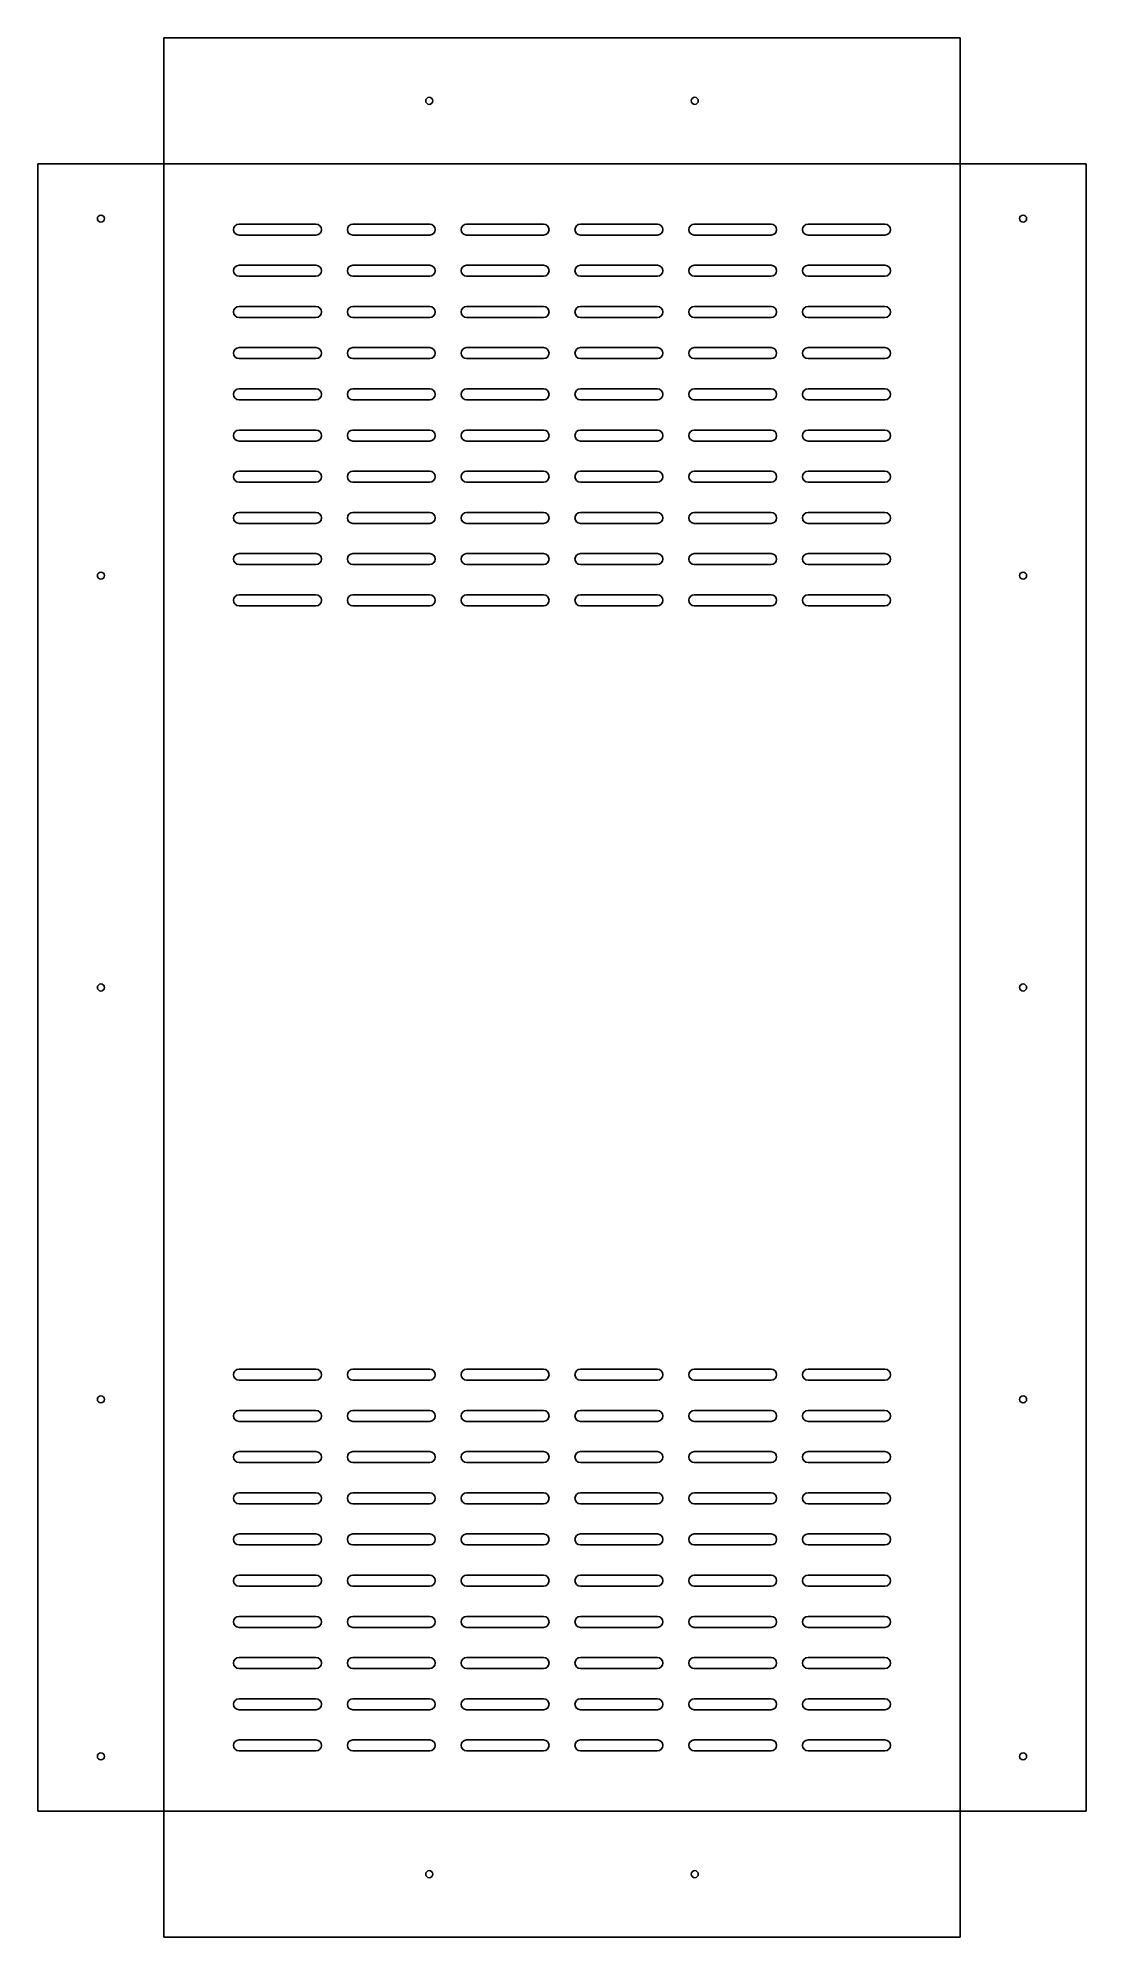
# Model space of a CAD drawing. Header units: inches. Extents: x 0 to 19.1, y 0 to 34.6.
import ezdxf

# ---------------------------------------------------------------- set-up
doc = ezdxf.new("R2010")
doc.units = ezdxf.units.IN
doc.header["$MEASUREMENT"] = 0
doc.layers.add('BEND', color=1, linetype='CONTINUOUS')
doc.layers.add('CUT', color=7, linetype='CONTINUOUS')

msp = doc.modelspace()

# ---------------------------------------------------------------- linework, layer by layer
at = {"layer": 'BEND'}
for p, q in [((2.28852, 32.28852), (16.78852, 32.28852)), ((2.28852, 2.28852), (2.28852, 32.28852)), ((16.78852, 2.28852), (16.78852, 32.28852)), ((2.28852, 2.28852), (16.78852, 2.28852))]:
    msp.add_line(p, q, dxfattribs=at)
at = {"layer": 'CUT'}
for p, q in [((16.78852, 34.57705), (2.28852, 34.57705)), ((2.28852, 34.57705), (2.28852, 32.28852)), ((16.78852, 32.28852), (16.78852, 34.57705)), ((2.28852, 32.28852), (0, 32.28852)), ((0, 32.28852), (0, 2.28852)), ((19.07705, 32.28852), (16.78852, 32.28852)), ((19.07705, 2.28852), (19.07705, 32.28852)), ((3.65995, 31.18852), (5.05995, 31.18852)), ((5.73138, 31.18852), (7.13138, 31.18852)), ((7.80281, 31.18852), (9.20281, 31.18852)), ((9.87424, 31.18852), (11.27424, 31.18852)), ((11.94567, 31.18852), (13.34567, 31.18852)), ((14.01709, 31.18852), (15.41709, 31.18852)), ((5.05995, 30.98852), (3.65995, 30.98852)), ((7.13138, 30.98852), (5.73138, 30.98852)), ((9.20281, 30.98852), (7.80281, 30.98852)), ((11.27424, 30.98852), (9.87424, 30.98852)), ((13.34567, 30.98852), (11.94567, 30.98852)), ((15.41709, 30.98852), (14.01709, 30.98852)), ((3.65995, 30.43852), (5.05995, 30.43852)), ((5.73138, 30.43852), (7.13138, 30.43852)), ((7.80281, 30.43852), (9.20281, 30.43852)), ((9.87424, 30.43852), (11.27424, 30.43852)), ((11.94567, 30.43852), (13.34567, 30.43852)), ((14.01709, 30.43852), (15.41709, 30.43852)), ((5.05995, 30.23852), (3.65995, 30.23852)), ((7.13138, 30.23852), (5.73138, 30.23852)), ((9.20281, 30.23852), (7.80281, 30.23852)), ((11.27424, 30.23852), (9.87424, 30.23852)), ((13.34567, 30.23852), (11.94567, 30.23852)), ((15.41709, 30.23852), (14.01709, 30.23852)), ((3.65995, 29.68852), (5.05995, 29.68852)), ((5.05995, 29.48852), (3.65995, 29.48852)), ((5.73138, 29.68852), (7.13138, 29.68852)), ((7.13138, 29.48852), (5.73138, 29.48852)), ((7.80281, 29.68852), (9.20281, 29.68852)), ((9.20281, 29.48852), (7.80281, 29.48852)), ((9.87424, 29.68852), (11.27424, 29.68852)), ((11.27424, 29.48852), (9.87424, 29.48852)), ((11.94567, 29.68852), (13.34567, 29.68852)), ((13.34567, 29.48852), (11.94567, 29.48852)), ((14.01709, 29.68852), (15.41709, 29.68852)), ((15.41709, 29.48852), (14.01709, 29.48852)), ((3.65995, 28.93852), (5.05995, 28.93852)), ((5.05995, 28.73852), (3.65995, 28.73852)), ((5.73138, 28.93852), (7.13138, 28.93852)), ((7.13138, 28.73852), (5.73138, 28.73852)), ((7.80281, 28.93852), (9.20281, 28.93852)), ((9.20281, 28.73852), (7.80281, 28.73852)), ((9.87424, 28.93852), (11.27424, 28.93852)), ((11.27424, 28.73852), (9.87424, 28.73852)), ((11.94567, 28.93852), (13.34567, 28.93852)), ((13.34567, 28.73852), (11.94567, 28.73852)), ((14.01709, 28.93852), (15.41709, 28.93852)), ((15.41709, 28.73852), (14.01709, 28.73852)), ((3.65995, 28.18852), (5.05995, 28.18852)), ((5.73138, 28.18852), (7.13138, 28.18852)), ((7.80281, 28.18852), (9.20281, 28.18852)), ((9.87424, 28.18852), (11.27424, 28.18852)), ((11.94567, 28.18852), (13.34567, 28.18852)), ((14.01709, 28.18852), (15.41709, 28.18852)), ((5.05995, 27.98852), (3.65995, 27.98852)), ((7.13138, 27.98852), (5.73138, 27.98852)), ((9.20281, 27.98852), (7.80281, 27.98852)), ((11.27424, 27.98852), (9.87424, 27.98852)), ((13.34567, 27.98852), (11.94567, 27.98852)), ((15.41709, 27.98852), (14.01709, 27.98852)), ((3.65995, 27.43852), (5.05995, 27.43852)), ((5.73138, 27.43852), (7.13138, 27.43852)), ((7.80281, 27.43852), (9.20281, 27.43852)), ((9.87424, 27.43852), (11.27424, 27.43852)), ((11.94567, 27.43852), (13.34567, 27.43852)), ((14.01709, 27.43852), (15.41709, 27.43852)), ((5.05995, 27.23852), (3.65995, 27.23852)), ((7.13138, 27.23852), (5.73138, 27.23852)), ((9.20281, 27.23852), (7.80281, 27.23852)), ((11.27424, 27.23852), (9.87424, 27.23852)), ((13.34567, 27.23852), (11.94567, 27.23852)), ((15.41709, 27.23852), (14.01709, 27.23852)), ((3.65995, 26.68852), (5.05995, 26.68852)), ((5.73138, 26.68852), (7.13138, 26.68852)), ((7.80281, 26.68852), (9.20281, 26.68852)), ((9.87424, 26.68852), (11.27424, 26.68852)), ((11.94567, 26.68852), (13.34567, 26.68852)), ((14.01709, 26.68852), (15.41709, 26.68852)), ((5.05995, 26.48852), (3.65995, 26.48852)), ((7.13138, 26.48852), (5.73138, 26.48852)), ((9.20281, 26.48852), (7.80281, 26.48852)), ((11.27424, 26.48852), (9.87424, 26.48852)), ((13.34567, 26.48852), (11.94567, 26.48852)), ((15.41709, 26.48852), (14.01709, 26.48852)), ((3.65995, 25.93852), (5.05995, 25.93852)), ((5.73138, 25.93852), (7.13138, 25.93852)), ((7.80281, 25.93852), (9.20281, 25.93852)), ((9.87424, 25.93852), (11.27424, 25.93852)), ((11.94567, 25.93852), (13.34567, 25.93852)), ((14.01709, 25.93852), (15.41709, 25.93852)), ((5.05995, 25.73852), (3.65995, 25.73852)), ((7.13138, 25.73852), (5.73138, 25.73852)), ((9.20281, 25.73852), (7.80281, 25.73852)), ((11.27424, 25.73852), (9.87424, 25.73852)), ((13.34567, 25.73852), (11.94567, 25.73852)), ((15.41709, 25.73852), (14.01709, 25.73852)), ((3.65995, 25.18852), (5.05995, 25.18852)), ((5.05995, 24.98852), (3.65995, 24.98852)), ((5.73138, 25.18852), (7.13138, 25.18852)), ((7.13138, 24.98852), (5.73138, 24.98852)), ((7.80281, 25.18852), (9.20281, 25.18852)), ((9.20281, 24.98852), (7.80281, 24.98852)), ((9.87424, 25.18852), (11.27424, 25.18852)), ((11.27424, 24.98852), (9.87424, 24.98852)), ((11.94567, 25.18852), (13.34567, 25.18852)), ((13.34567, 24.98852), (11.94567, 24.98852)), ((14.01709, 25.18852), (15.41709, 25.18852)), ((15.41709, 24.98852), (14.01709, 24.98852)), ((3.65995, 24.43852), (5.05995, 24.43852)), ((5.05995, 24.23852), (3.65995, 24.23852)), ((5.73138, 24.43852), (7.13138, 24.43852)), ((7.13138, 24.23852), (5.73138, 24.23852)), ((7.80281, 24.43852), (9.20281, 24.43852)), ((9.20281, 24.23852), (7.80281, 24.23852)), ((9.87424, 24.43852), (11.27424, 24.43852)), ((11.27424, 24.23852), (9.87424, 24.23852)), ((11.94567, 24.43852), (13.34567, 24.43852)), ((13.34567, 24.23852), (11.94567, 24.23852)), ((14.01709, 24.43852), (15.41709, 24.43852)), ((15.41709, 24.23852), (14.01709, 24.23852)), ((3.65995, 10.33852), (5.05995, 10.33852)), ((5.05995, 10.13852), (3.65995, 10.13852)), ((5.73138, 10.33852), (7.13138, 10.33852)), ((7.13138, 10.13852), (5.73138, 10.13852)), ((7.80281, 10.33852), (9.20281, 10.33852)), ((9.20281, 10.13852), (7.80281, 10.13852)), ((9.87424, 10.33852), (11.27424, 10.33852)), ((11.27424, 10.13852), (9.87424, 10.13852)), ((11.94567, 10.33852), (13.34567, 10.33852)), ((13.34567, 10.13852), (11.94567, 10.13852)), ((14.01709, 10.33852), (15.41709, 10.33852)), ((15.41709, 10.13852), (14.01709, 10.13852)), ((3.65995, 9.58852), (5.05995, 9.58852)), ((5.05995, 9.38852), (3.65995, 9.38852)), ((5.73138, 9.58852), (7.13138, 9.58852)), ((7.13138, 9.38852), (5.73138, 9.38852)), ((7.80281, 9.58852), (9.20281, 9.58852)), ((9.20281, 9.38852), (7.80281, 9.38852)), ((9.87424, 9.58852), (11.27424, 9.58852)), ((11.27424, 9.38852), (9.87424, 9.38852)), ((11.94567, 9.58852), (13.34567, 9.58852)), ((13.34567, 9.38852), (11.94567, 9.38852)), ((14.01709, 9.58852), (15.41709, 9.58852)), ((15.41709, 9.38852), (14.01709, 9.38852)), ((3.65995, 8.83852), (5.05995, 8.83852)), ((5.73138, 8.83852), (7.13138, 8.83852)), ((7.80281, 8.83852), (9.20281, 8.83852)), ((9.87424, 8.83852), (11.27424, 8.83852)), ((11.94567, 8.83852), (13.34567, 8.83852)), ((14.01709, 8.83852), (15.41709, 8.83852)), ((5.05995, 8.63852), (3.65995, 8.63852)), ((7.13138, 8.63852), (5.73138, 8.63852)), ((9.20281, 8.63852), (7.80281, 8.63852)), ((11.27424, 8.63852), (9.87424, 8.63852)), ((13.34567, 8.63852), (11.94567, 8.63852)), ((15.41709, 8.63852), (14.01709, 8.63852)), ((3.65995, 8.08852), (5.05995, 8.08852)), ((5.73138, 8.08852), (7.13138, 8.08852)), ((7.80281, 8.08852), (9.20281, 8.08852)), ((9.87424, 8.08852), (11.27424, 8.08852)), ((11.94567, 8.08852), (13.34567, 8.08852)), ((14.01709, 8.08852), (15.41709, 8.08852)), ((5.05995, 7.88852), (3.65995, 7.88852)), ((7.13138, 7.88852), (5.73138, 7.88852)), ((9.20281, 7.88852), (7.80281, 7.88852)), ((11.27424, 7.88852), (9.87424, 7.88852)), ((13.34567, 7.88852), (11.94567, 7.88852)), ((15.41709, 7.88852), (14.01709, 7.88852)), ((3.65995, 7.33852), (5.05995, 7.33852)), ((5.73138, 7.33852), (7.13138, 7.33852)), ((7.80281, 7.33852), (9.20281, 7.33852)), ((9.87424, 7.33852), (11.27424, 7.33852)), ((11.94567, 7.33852), (13.34567, 7.33852)), ((14.01709, 7.33852), (15.41709, 7.33852)), ((5.05995, 7.13852), (3.65995, 7.13852)), ((7.13138, 7.13852), (5.73138, 7.13852)), ((9.20281, 7.13852), (7.80281, 7.13852)), ((11.27424, 7.13852), (9.87424, 7.13852)), ((13.34567, 7.13852), (11.94567, 7.13852)), ((15.41709, 7.13852), (14.01709, 7.13852)), ((3.65995, 6.58852), (5.05995, 6.58852)), ((5.73138, 6.58852), (7.13138, 6.58852)), ((7.80281, 6.58852), (9.20281, 6.58852)), ((9.87424, 6.58852), (11.27424, 6.58852)), ((11.94567, 6.58852), (13.34567, 6.58852)), ((14.01709, 6.58852), (15.41709, 6.58852)), ((5.05995, 6.38852), (3.65995, 6.38852)), ((7.13138, 6.38852), (5.73138, 6.38852)), ((9.20281, 6.38852), (7.80281, 6.38852)), ((11.27424, 6.38852), (9.87424, 6.38852)), ((13.34567, 6.38852), (11.94567, 6.38852)), ((15.41709, 6.38852), (14.01709, 6.38852)), ((3.65995, 5.83852), (5.05995, 5.83852)), ((5.05995, 5.63852), (3.65995, 5.63852)), ((5.73138, 5.83852), (7.13138, 5.83852)), ((7.13138, 5.63852), (5.73138, 5.63852)), ((7.80281, 5.83852), (9.20281, 5.83852)), ((9.20281, 5.63852), (7.80281, 5.63852)), ((9.87424, 5.83852), (11.27424, 5.83852)), ((11.27424, 5.63852), (9.87424, 5.63852)), ((11.94567, 5.83852), (13.34567, 5.83852)), ((13.34567, 5.63852), (11.94567, 5.63852)), ((14.01709, 5.83852), (15.41709, 5.83852)), ((15.41709, 5.63852), (14.01709, 5.63852)), ((3.65995, 5.08852), (5.05995, 5.08852)), ((5.05995, 4.88852), (3.65995, 4.88852)), ((5.73138, 5.08852), (7.13138, 5.08852)), ((7.13138, 4.88852), (5.73138, 4.88852)), ((7.80281, 5.08852), (9.20281, 5.08852)), ((9.20281, 4.88852), (7.80281, 4.88852)), ((9.87424, 5.08852), (11.27424, 5.08852)), ((11.27424, 4.88852), (9.87424, 4.88852)), ((11.94567, 5.08852), (13.34567, 5.08852)), ((13.34567, 4.88852), (11.94567, 4.88852)), ((14.01709, 5.08852), (15.41709, 5.08852)), ((15.41709, 4.88852), (14.01709, 4.88852)), ((3.65995, 4.33852), (5.05995, 4.33852)), ((5.73138, 4.33852), (7.13138, 4.33852)), ((7.80281, 4.33852), (9.20281, 4.33852)), ((9.87424, 4.33852), (11.27424, 4.33852)), ((11.94567, 4.33852), (13.34567, 4.33852)), ((14.01709, 4.33852), (15.41709, 4.33852)), ((5.05995, 4.13852), (3.65995, 4.13852)), ((7.13138, 4.13852), (5.73138, 4.13852)), ((9.20281, 4.13852), (7.80281, 4.13852)), ((11.27424, 4.13852), (9.87424, 4.13852)), ((13.34567, 4.13852), (11.94567, 4.13852)), ((15.41709, 4.13852), (14.01709, 4.13852)), ((3.65995, 3.58852), (5.05995, 3.58852)), ((5.73138, 3.58852), (7.13138, 3.58852)), ((7.80281, 3.58852), (9.20281, 3.58852)), ((9.87424, 3.58852), (11.27424, 3.58852)), ((11.94567, 3.58852), (13.34567, 3.58852)), ((14.01709, 3.58852), (15.41709, 3.58852)), ((5.05995, 3.38852), (3.65995, 3.38852)), ((7.13138, 3.38852), (5.73138, 3.38852)), ((9.20281, 3.38852), (7.80281, 3.38852)), ((11.27424, 3.38852), (9.87424, 3.38852)), ((13.34567, 3.38852), (11.94567, 3.38852)), ((15.41709, 3.38852), (14.01709, 3.38852)), ((0, 2.28852), (2.28852, 2.28852)), ((2.28852, 2.28852), (2.28852, 0)), ((16.78852, 0), (16.78852, 2.28852)), ((16.78852, 2.28852), (19.07705, 2.28852)), ((2.28852, 0), (16.78852, 0))]:
    msp.add_line(p, q, dxfattribs=at)
for centre in [(7.12186, 33.43279), (11.95519, 33.43279), (1.14426, 31.28852), (17.93279, 31.28852), (1.14426, 24.78852), (17.93279, 24.78852), (1.14426, 17.28852), (17.93279, 17.28852), (1.14426, 9.78852), (17.93279, 9.78852), (1.14426, 3.28852), (17.93279, 3.28852), (7.12186, 1.14426), (11.95519, 1.14426)]:
    msp.add_circle(centre, 0.064, dxfattribs=at)
for centre, start, end in [((3.65995, 31.08852), 90, 270), ((5.05995, 31.08852), 270, 90), ((5.73138, 31.08852), 90, 270), ((7.13138, 31.08852), 270, 90), ((7.80281, 31.08852), 90, 270), ((9.20281, 31.08852), 270, 90), ((9.87424, 31.08852), 90, 270), ((11.27424, 31.08852), 270, 90), ((11.94567, 31.08852), 90, 270), ((13.34567, 31.08852), 270, 90), ((14.01709, 31.08852), 90, 270), ((15.41709, 31.08852), 270, 90), ((3.65995, 30.33852), 90, 270), ((5.05995, 30.33852), 270, 90), ((5.73138, 30.33852), 90, 270), ((7.13138, 30.33852), 270, 90), ((7.80281, 30.33852), 90, 270), ((9.20281, 30.33852), 270, 90), ((9.87424, 30.33852), 90, 270), ((11.27424, 30.33852), 270, 90), ((11.94567, 30.33852), 90, 270), ((13.34567, 30.33852), 270, 90), ((14.01709, 30.33852), 90, 270), ((15.41709, 30.33852), 270, 90), ((3.65995, 29.58852), 90, 270), ((5.05995, 29.58852), 270, 90), ((5.73138, 29.58852), 90, 270), ((7.13138, 29.58852), 270, 90), ((7.80281, 29.58852), 90, 270), ((9.20281, 29.58852), 270, 90), ((9.87424, 29.58852), 90, 270), ((11.27424, 29.58852), 270, 90), ((11.94567, 29.58852), 90, 270), ((13.34567, 29.58852), 270, 90), ((14.01709, 29.58852), 90, 270), ((15.41709, 29.58852), 270, 90), ((3.65995, 28.83852), 90, 270), ((5.05995, 28.83852), 270, 90), ((5.73138, 28.83852), 90, 270), ((7.13138, 28.83852), 270, 90), ((7.80281, 28.83852), 90, 270), ((9.20281, 28.83852), 270, 90), ((9.87424, 28.83852), 90, 270), ((11.27424, 28.83852), 270, 90), ((11.94567, 28.83852), 90, 270), ((13.34567, 28.83852), 270, 90), ((14.01709, 28.83852), 90, 270), ((15.41709, 28.83852), 270, 90), ((3.65995, 28.08852), 90, 270), ((5.05995, 28.08852), 270, 90), ((5.73138, 28.08852), 90, 270), ((7.13138, 28.08852), 270, 90), ((7.80281, 28.08852), 90, 270), ((9.20281, 28.08852), 270, 90), ((9.87424, 28.08852), 90, 270), ((11.27424, 28.08852), 270, 90), ((11.94567, 28.08852), 90, 270), ((13.34567, 28.08852), 270, 90), ((14.01709, 28.08852), 90, 270), ((15.41709, 28.08852), 270, 90), ((3.65995, 27.33852), 90, 270), ((5.05995, 27.33852), 270, 90), ((5.73138, 27.33852), 90, 270), ((7.13138, 27.33852), 270, 90), ((7.80281, 27.33852), 90, 270), ((9.20281, 27.33852), 270, 90), ((9.87424, 27.33852), 90, 270), ((11.27424, 27.33852), 270, 90), ((11.94567, 27.33852), 90, 270), ((13.34567, 27.33852), 270, 90), ((14.01709, 27.33852), 90, 270), ((15.41709, 27.33852), 270, 90), ((3.65995, 26.58852), 90, 270), ((5.05995, 26.58852), 270, 90), ((5.73138, 26.58852), 90, 270), ((7.13138, 26.58852), 270, 90), ((7.80281, 26.58852), 90, 270), ((9.20281, 26.58852), 270, 90), ((9.87424, 26.58852), 90, 270), ((11.27424, 26.58852), 270, 90), ((11.94567, 26.58852), 90, 270), ((13.34567, 26.58852), 270, 90), ((14.01709, 26.58852), 90, 270), ((15.41709, 26.58852), 270, 90), ((3.65995, 25.83852), 90, 270), ((5.05995, 25.83852), 270, 90), ((5.73138, 25.83852), 90, 270), ((7.13138, 25.83852), 270, 90), ((7.80281, 25.83852), 90, 270), ((9.20281, 25.83852), 270, 90), ((9.87424, 25.83852), 90, 270), ((11.27424, 25.83852), 270, 90), ((11.94567, 25.83852), 90, 270), ((13.34567, 25.83852), 270, 90), ((14.01709, 25.83852), 90, 270), ((15.41709, 25.83852), 270, 90), ((3.65995, 25.08852), 90, 270), ((5.05995, 25.08852), 270, 90), ((5.73138, 25.08852), 90, 270), ((7.13138, 25.08852), 270, 90), ((7.80281, 25.08852), 90, 270), ((9.20281, 25.08852), 270, 90), ((9.87424, 25.08852), 90, 270), ((11.27424, 25.08852), 270, 90), ((11.94567, 25.08852), 90, 270), ((13.34567, 25.08852), 270, 90), ((14.01709, 25.08852), 90, 270), ((15.41709, 25.08852), 270, 90), ((3.65995, 24.33852), 90, 270), ((5.05995, 24.33852), 270, 90), ((5.73138, 24.33852), 90, 270), ((7.13138, 24.33852), 270, 90), ((7.80281, 24.33852), 90, 270), ((9.20281, 24.33852), 270, 90), ((9.87424, 24.33852), 90, 270), ((11.27424, 24.33852), 270, 90), ((11.94567, 24.33852), 90, 270), ((13.34567, 24.33852), 270, 90), ((14.01709, 24.33852), 90, 270), ((15.41709, 24.33852), 270, 90), ((3.65995, 10.23852), 90, 270), ((5.05995, 10.23852), 270, 90), ((5.73138, 10.23852), 90, 270), ((7.13138, 10.23852), 270, 90), ((7.80281, 10.23852), 90, 270), ((9.20281, 10.23852), 270, 90), ((9.87424, 10.23852), 90, 270), ((11.27424, 10.23852), 270, 90), ((11.94567, 10.23852), 90, 270), ((13.34567, 10.23852), 270, 90), ((14.01709, 10.23852), 90, 270), ((15.41709, 10.23852), 270, 90), ((3.65995, 9.48852), 90, 270), ((5.05995, 9.48852), 270, 90), ((5.73138, 9.48852), 90, 270), ((7.13138, 9.48852), 270, 90), ((7.80281, 9.48852), 90, 270), ((9.20281, 9.48852), 270, 90), ((9.87424, 9.48852), 90, 270), ((11.27424, 9.48852), 270, 90), ((11.94567, 9.48852), 90, 270), ((13.34567, 9.48852), 270, 90), ((14.01709, 9.48852), 90, 270), ((15.41709, 9.48852), 270, 90), ((3.65995, 8.73852), 90, 270), ((5.05995, 8.73852), 270, 90), ((5.73138, 8.73852), 90, 270), ((7.13138, 8.73852), 270, 90), ((7.80281, 8.73852), 90, 270), ((9.20281, 8.73852), 270, 90), ((9.87424, 8.73852), 90, 270), ((11.27424, 8.73852), 270, 90), ((11.94567, 8.73852), 90, 270), ((13.34567, 8.73852), 270, 90), ((14.01709, 8.73852), 90, 270), ((15.41709, 8.73852), 270, 90), ((3.65995, 7.98852), 90, 270), ((5.05995, 7.98852), 270, 90), ((5.73138, 7.98852), 90, 270), ((7.13138, 7.98852), 270, 90), ((7.80281, 7.98852), 90, 270), ((9.20281, 7.98852), 270, 90), ((9.87424, 7.98852), 90, 270), ((11.27424, 7.98852), 270, 90), ((11.94567, 7.98852), 90, 270), ((13.34567, 7.98852), 270, 90), ((14.01709, 7.98852), 90, 270), ((15.41709, 7.98852), 270, 90), ((3.65995, 7.23852), 90, 270), ((5.05995, 7.23852), 270, 90), ((5.73138, 7.23852), 90, 270), ((7.13138, 7.23852), 270, 90), ((7.80281, 7.23852), 90, 270), ((9.20281, 7.23852), 270, 90), ((9.87424, 7.23852), 90, 270), ((11.27424, 7.23852), 270, 90), ((11.94567, 7.23852), 90, 270), ((13.34567, 7.23852), 270, 90), ((14.01709, 7.23852), 90, 270), ((15.41709, 7.23852), 270, 90), ((3.65995, 6.48852), 90, 270), ((5.05995, 6.48852), 270, 90), ((5.73138, 6.48852), 90, 270), ((7.13138, 6.48852), 270, 90), ((7.80281, 6.48852), 90, 270), ((9.20281, 6.48852), 270, 90), ((9.87424, 6.48852), 90, 270), ((11.27424, 6.48852), 270, 90), ((11.94567, 6.48852), 90, 270), ((13.34567, 6.48852), 270, 90), ((14.01709, 6.48852), 90, 270), ((15.41709, 6.48852), 270, 90), ((3.65995, 5.73852), 90, 270), ((5.05995, 5.73852), 270, 90), ((5.73138, 5.73852), 90, 270), ((7.13138, 5.73852), 270, 90), ((7.80281, 5.73852), 90, 270), ((9.20281, 5.73852), 270, 90), ((9.87424, 5.73852), 90, 270), ((11.27424, 5.73852), 270, 90), ((11.94567, 5.73852), 90, 270), ((13.34567, 5.73852), 270, 90), ((14.01709, 5.73852), 90, 270), ((15.41709, 5.73852), 270, 90), ((3.65995, 4.98852), 90, 270), ((5.05995, 4.98852), 270, 90), ((5.73138, 4.98852), 90, 270), ((7.13138, 4.98852), 270, 90), ((7.80281, 4.98852), 90, 270), ((9.20281, 4.98852), 270, 90), ((9.87424, 4.98852), 90, 270), ((11.27424, 4.98852), 270, 90), ((11.94567, 4.98852), 90, 270), ((13.34567, 4.98852), 270, 90), ((14.01709, 4.98852), 90, 270), ((15.41709, 4.98852), 270, 90), ((3.65995, 4.23852), 90, 270), ((5.05995, 4.23852), 270, 90), ((5.73138, 4.23852), 90, 270), ((7.13138, 4.23852), 270, 90), ((7.80281, 4.23852), 90, 270), ((9.20281, 4.23852), 270, 90), ((9.87424, 4.23852), 90, 270), ((11.27424, 4.23852), 270, 90), ((11.94567, 4.23852), 90, 270), ((13.34567, 4.23852), 270, 90), ((14.01709, 4.23852), 90, 270), ((15.41709, 4.23852), 270, 90), ((3.65995, 3.48852), 90, 270), ((5.05995, 3.48852), 270, 90), ((5.73138, 3.48852), 90, 270), ((7.13138, 3.48852), 270, 90), ((7.80281, 3.48852), 90, 270), ((9.20281, 3.48852), 270, 90), ((9.87424, 3.48852), 90, 270), ((11.27424, 3.48852), 270, 90), ((11.94567, 3.48852), 90, 270), ((13.34567, 3.48852), 270, 90), ((14.01709, 3.48852), 90, 270), ((15.41709, 3.48852), 270, 90)]:
    msp.add_arc(centre, 0.1, start, end, dxfattribs=at)

doc.saveas('drawing.dxf')
